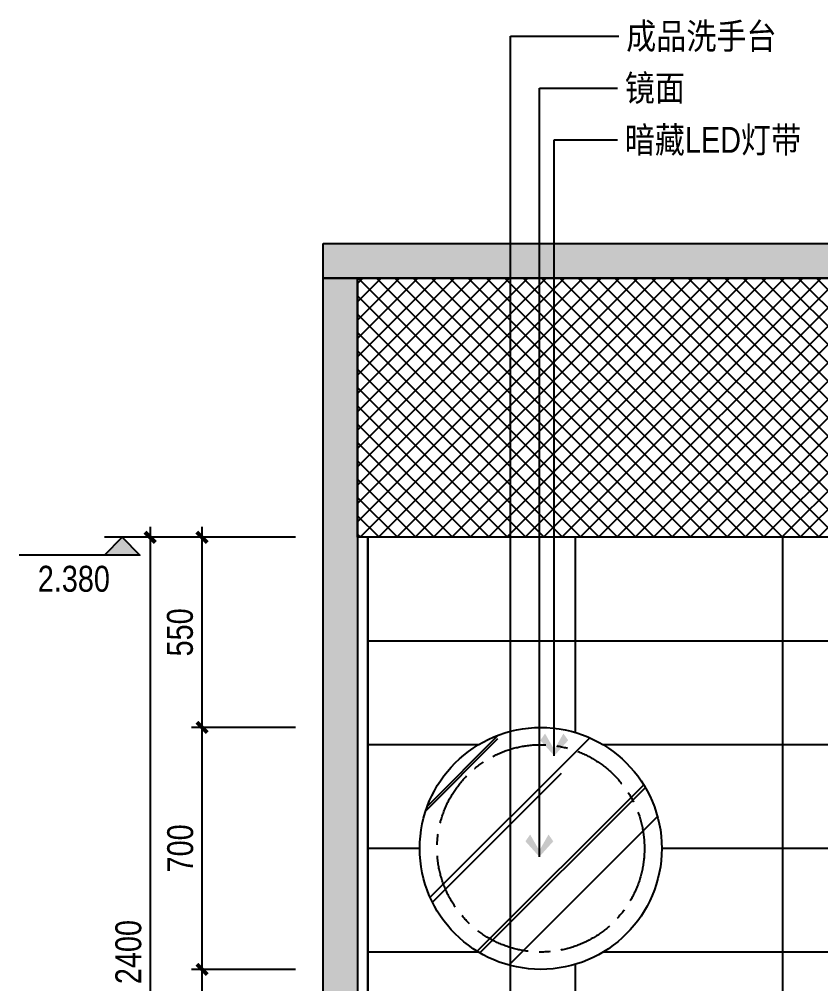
# Model space of a CAD drawing. Extents: x 468514 to 728049, y -74127 to 69080.
# Drawn here: x 611537 to 613856, y -36931 to -34140 of the extents above; entities that cross this region are included whole.
import ezdxf
from ezdxf.enums import TextEntityAlignment as Align

# ---------------------------------------------------------------- set-up
doc = ezdxf.new("R2010")
doc.units = 0
doc.header["$LTSCALE"] = 500
doc.header["$MEASUREMENT"] = 0
doc.linetypes.add('CENTER', pattern=[50.8, 31.75, -6.35, 6.35, -6.35])
doc.layers.get('Defpoints').update_dxf_attribs({"color": 229})
for name, color, linetype in [('E 立面填充', 250, 'Continuous'), ('E 立面墙体', 245, 'Continuous'), ('E 立面家具、洁具', 153, 'Continuous'), ('E 立面标注尺寸', 9, 'Continuous'), ('E 立面装饰完成线', 225, 'Continuous')]:
    doc.layers.add(name, color=color, linetype=linetype)
doc.styles.add('PDC DIM', font='PMingLiU-ExtB.ttf', dxfattribs={"width": 0.85})
doc.styles.add('Xref-标准套房C$0$黑体', font='simhei.ttf')
doc.dimstyles.new('PDC-A2', dxfattribs={"dimscale": 0, "dimtxt": 2.5, "dimasz": 1, "dimexe": 1, "dimexo": 1, "dimgap": 0.7, "dimtad": 1, "dimdec": 0, "dimtxsty": 'PDC DIM', "dimblk": 'ARCHTICK', "dimcen": 1, "dimdle": 1, "dimclrd": 8, "dimclre": 8, "dimclrt": 9, "dimadec": 0, "dimazin": 0, "dimtfac": 1, "dimtdec": 0, "dimtix": 1, "dimtmove": 2, "dimatfit": 3, "dimldrblk": 'PDC A2 T R', "dimfxl": 10, "dimfxlon": 1, "dimarcsym": 0})

# ---------------------------------------------------------------- blocks, each defined once
blk = doc.blocks.new('_ArchTick')
at = {"color": 0, "linetype": 'ByBlock', "const_width": 0.4}
blk.add_lwpolyline([(-0.5, -0.5), (0.5, 0.5)], dxfattribs=at)
blk = doc.blocks.new('*D1846')
at = {"layer": 'Defpoints', "color": 0, "transparency": 16777216}
for p in [(612065.7, -36889), (612365.7, -36889), (612365.7, -37189)]:
    blk.add_point(p, dxfattribs=at)
at = {"layer": 'E 立面标注尺寸', "color": 8, "lineweight": -2, "transparency": 16777216}
for p, q in [((612065.7, -37219), (612065.7, -36859)), ((612335.7, -36889), (612035.7, -36889)), ((612335.7, -37189), (612035.7, -37189))]:
    blk.add_line(p, q, dxfattribs=at)
at = {"layer": 'E 立面标注尺寸', "color": 8, "lineweight": -2, "transparency": 16777216, "xscale": 30.00000447440561, "yscale": 30.00000447440561, "zscale": 30.00000447440561}
for p, rotation in [((612065.7, -36889), 90), ((612065.7, -37189), 270)]:
    blk.add_blockref('_ArchTick', p, dxfattribs=dict(at, rotation=rotation))
at = {"layer": 'E 立面标注尺寸', "color": 9, "transparency": 16777216, "insert": (612002.9, -37039), "char_height": 75, "attachment_point": 5, "rotation": 90, "style": 'PDC DIM'}
blk.add_mtext('300', dxfattribs=at)
blk = doc.blocks.new('PDC A2 T R')
at = {"color": 0, "linetype": 'ByBlock'}
blk.add_line((0, 0), (-2, 0), dxfattribs=at)
for points in [[(-2.147, 0.886), (-1.491, 1.345), (-0.6, 0), (0, 0)], [(-2.147, -0.886), (-1.491, -1.345), (-0.6, 0), (0, 0)]]:
    blk.add_solid(points, dxfattribs=at)
blk = doc.blocks.new('*D1847')
at = {"layer": 'Defpoints', "color": 0, "transparency": 16777216}
for p in [(612065.7, -36189), (612365.7, -36189), (612365.7, -36889)]:
    blk.add_point(p, dxfattribs=at)
at = {"layer": 'E 立面标注尺寸', "color": 8, "lineweight": -2, "transparency": 16777216}
for p, q in [((612065.7, -36919), (612065.7, -36159)), ((612335.7, -36189), (612035.7, -36189)), ((612335.7, -36889), (612035.7, -36889))]:
    blk.add_line(p, q, dxfattribs=at)
at = {"layer": 'E 立面标注尺寸', "color": 8, "lineweight": -2, "transparency": 16777216, "xscale": 30.00000447440561, "yscale": 30.00000447440561, "zscale": 30.00000447440561}
for p, rotation in [((612065.7, -36189), 90), ((612065.7, -36889), 270)]:
    blk.add_blockref('_ArchTick', p, dxfattribs=dict(at, rotation=rotation))
at = {"layer": 'E 立面标注尺寸', "color": 9, "transparency": 16777216, "insert": (612002.9, -36539), "char_height": 75, "attachment_point": 5, "rotation": 90, "style": 'PDC DIM'}
blk.add_mtext('700', dxfattribs=at)
blk = doc.blocks.new('*D1848')
at = {"layer": 'Defpoints', "color": 0, "transparency": 16777216}
for p in [(612065.7, -35639), (612365.7, -35639), (612365.7, -36189)]:
    blk.add_point(p, dxfattribs=at)
at = {"layer": 'E 立面标注尺寸', "color": 8, "lineweight": -2, "transparency": 16777216}
for p, q in [((612065.7, -36219), (612065.7, -35609)), ((612335.7, -35639), (612035.7, -35639)), ((612335.7, -36189), (612035.7, -36189))]:
    blk.add_line(p, q, dxfattribs=at)
at = {"layer": 'E 立面标注尺寸', "color": 8, "lineweight": -2, "transparency": 16777216, "xscale": 30.00000447440561, "yscale": 30.00000447440561, "zscale": 30.00000447440561}
for p, rotation in [((612065.7, -35639), 90), ((612065.7, -36189), 270)]:
    blk.add_blockref('_ArchTick', p, dxfattribs=dict(at, rotation=rotation))
at = {"layer": 'E 立面标注尺寸', "color": 9, "transparency": 16777216, "insert": (612002.2, -35914), "char_height": 75, "attachment_point": 5, "rotation": 90, "style": 'PDC DIM'}
blk.add_mtext('550', dxfattribs=at)
blk = doc.blocks.new('*D1849')
at = {"layer": 'Defpoints', "color": 0, "transparency": 16777216}
for p in [(612365.7, -35639), (611915.7, -38039), (612365.7, -38039)]:
    blk.add_point(p, dxfattribs=at)
at = {"layer": 'E 立面标注尺寸', "color": 8, "lineweight": -2, "transparency": 16777216}
for p, q in [((611915.7, -35609), (611915.7, -38069)), ((612215.7, -35639), (611885.7, -35639)), ((612215.7, -38039), (611885.7, -38039))]:
    blk.add_line(p, q, dxfattribs=at)
at = {"layer": 'E 立面标注尺寸', "color": 8, "lineweight": -2, "transparency": 16777216, "xscale": 30.00000447440561, "yscale": 30.00000447440561, "zscale": 30.00000447440561}
for p, rotation in [((611915.7, -35639), 90), ((611915.7, -38039), 270)]:
    blk.add_blockref('_ArchTick', p, dxfattribs=dict(at, rotation=rotation))
at = {"layer": 'E 立面标注尺寸', "color": 9, "transparency": 16777216, "insert": (611852.9, -36839), "char_height": 75, "attachment_point": 5, "rotation": 90, "style": 'PDC DIM'}
blk.add_mtext('2400', dxfattribs=at)
blk = doc.blocks.new('A$C37DB5113')
blk.add_hatch(color=256).paths.add_polyline_path([(150, 75), (75, 0), (0, 75)])
for p, q in [((0, 75), (510, 75)), ((0, 75), (75, 0)), ((150, 75), (75, 0)), ((0, 0), (150, 0))]:
    blk.add_line(p, q)
blk.add_lwpolyline([(150, 75), (75, 0), (0, 75), (150, 75)])
at = {"style": 'Xref-标准套房C$0$黑体', "width": 0.8}
blk.add_attdef('%%P0.000', text='', height=105, dxfattribs=at).set_placement((510, 75), align=Align.BOTTOM_RIGHT)

msp = doc.modelspace()

# ---------------------------------------------------------------- hatches: boundary and pattern name
at = {"layer": 'E 立面填充'}
h = msp.add_hatch(dxfattribs=at)
h.set_pattern_fill('ANSI37', color=256, scale=300)
h.set_pattern_definition([(45, (-3507.087, 0), (-26.5165043, 26.5165043), []), (135, (-3507.087, 0), (-26.5165043, -26.5165043), [])])
h.paths.add_polyline_path([(612515.7, -34889), (615415.7, -34889), (615415.7, -35639), (612515.7, -35639)])
h = msp.add_hatch(dxfattribs=at)
h.set_pattern_fill('_USER', color=256, scale=300, pattern_type=0)
h.set_pattern_definition([(0, (612545.65, -38039), (0, 300), [])])
edge = h.paths.add_edge_path(flags=16)
edge.add_arc((613045.7, -36539), 350, 0, 360)
h.paths.add_polyline_path([(612545.7, -35639), (615385.7, -35639), (615385.7, -38039), (612545.7, -38039)])
h = msp.add_hatch(dxfattribs=at)
h.set_pattern_fill('_USER', color=256, scale=600, angle=90, pattern_type=0)
h.set_pattern_definition([(90, (612545.65, -38039), (-600, 4e-14), [])])
h.paths.add_polyline_path([(612545.7, -35639), (615385.7, -35639), (615385.7, -38039), (612545.7, -38039)])
edge = h.paths.add_edge_path(flags=16)
edge.add_arc((613045.7, -36539), 350, 0, 360)
at = {"layer": 'E 立面墙体'}
h = msp.add_hatch(color=250, dxfattribs=at)
h.dxf.hatch_style = 1
h.paths.add_polyline_path([(612415.7, -34789), (615615.7, -34789), (615615.7, -34889), (612415.7, -34889)])
h = msp.add_hatch(dxfattribs=at)
h.set_pattern_fill('钢筋混凝土', color=250, scale=10, pattern_type=2)
h.set_pattern_definition([(45, (118421.687, -39714), (-35.355339, 35.355339), []), (50, (118421.687, -39714), (71.726018, -6.2752135), [7.5, -82.5]), (355, (118421.69, -39714), (-13.875133, 75.219213), [6, -66]), (100.4514, (118427.664, -39714.52), (57.850938, 68.943954), [6.374019, -70.114211]), (46.1842, (118421.69, -39694), (106.724105, -16.551901), [11.25, -123.75]), (96.6356, (118430.58, -39695.38), (93.46627, 97.411787), [9.56103, -105.1713]), (351.1842, (118421.69, -39694), (93.466195, 97.41186), [9, -99]), (21, (118431.687, -39699), (59.690705, -40.261889), [7.5, -82.5]), (326, (118431.69, -39699), (24.331533, 72.515005), [6, -66]), (71.4514, (118436.66, -39702.355), (84.022263, 32.25305), [6.374019, -70.114211]), (37.5, (118421.687, -39714), (1.2159855, 33.2893854), [0.5, -65.2, 0.5, -67, 0.5, -66.25]), (7.5, (118421.687, -39714), (26.3069537, 39.4411712), [0.5, -38.2, 0.5, -63.7, 0.5, -25.25]), (327.5, (118399.387, -39714), (53.3822436, -2.2554872), [0.5, -25, 0.5, -78, 0.5, -103.5]), (317.5, (118389.387, -39714), (58.318617, 10.0104982), [0.5, -32.5, 0.5, -51.8, 0.5, -73.5])])
h.paths.add_polyline_path([(612515.7, -38089), (612415.7, -38089), (612415.7, -34889), (612515.7, -34889)])
at = {"layer": 'E 立面家具、洁具'}
h = msp.add_hatch(dxfattribs=at)
h.set_pattern_fill('AR-RROOF', color=250, scale=300, angle=45)
h.set_pattern_definition([(45, (-15304, -76680), (254.55844, 678.82251), [4500, -600, 1500, -300]), (45, (-15127.93, -76291.8), (-494.26764, 70.00357), [900, -99, 1800, -225]), (45, (-15378.25, -76393.62), (960.958116, 1245.21504), [2400, -420, 1200, -300])])
edge = h.paths.add_edge_path()
edge.add_arc((613045.7, -36539), 350, 0, 360)

# ---------------------------------------------------------------- linework, layer by layer
at = {"layer": 'E 立面墙体'}
for points in [[(612415.7, -34789), (615615.7, -34789), (615615.7, -34889), (612415.7, -34889)], [(612515.7, -38089), (612415.7, -38089), (612415.7, -34889), (612515.7, -34889)]]:
    msp.add_lwpolyline(points, close=True, dxfattribs=at)
at = {"layer": 'E 立面家具、洁具'}
msp.add_circle((613045.7, -36539), 350, dxfattribs=at)
at = {"layer": 'E 立面家具、洁具', "linetype": 'CENTER', "ltscale": 0.01}
msp.add_circle((613045.7, -36539), 300, dxfattribs=at)
at = {"layer": 'E 立面装饰完成线'}
msp.add_line((612545.7, -38039), (612545.7, -35639), dxfattribs=at)
msp.add_lwpolyline([(612515.7, -34889), (615415.7, -34889), (615415.7, -35639), (612515.7, -35639)], close=True, dxfattribs=at)

# ---------------------------------------------------------------- block references
at = {"layer": 'E 立面标注尺寸'}
ref = msp.add_blockref('A$C37DB5113', (611885.7, -35639), dxfattribs=dict(at, xscale=0.6836043956309368, yscale=0.6836043956309368, zscale=0.6836043956309368, rotation=180))
ref.add_attrib('%%P0.000', '2.380', dxfattribs={"layer": '0', "height": 75, "rotation": 0, "style": 'PDC DIM', "width": 0.85}).set_placement((611799.2, -35818.9), align=Align.BOTTOM_RIGHT)

# ---------------------------------------------------------------- texts
at = {"layer": 'E 立面标注尺寸', "color": 9, "char_height": 75, "attachment_point": 1, "style": 'PDC DIM'}
for s, insert in [('{\\fSimSun|b0|i0|c134|p2;成品洗手台}', (613293, -34151.5)), ('镜面', (613288.9, -34301.5)), ('暗藏LED灯带', (613288.9, -34451.5))]:
    msp.add_mtext(s, dxfattribs=dict(at, insert=insert))

# ---------------------------------------------------------------- dimensions: what is measured, and where the dimension line sits
at = {"layer": 'E 立面标注尺寸'}
for base, p1, p2, picture, middle in [((611915.7, -38039), (612365.7, -35639), (612365.7, -38039), '*D1849', (611852.9, -36839)), ((612065.7, -35639), (612365.7, -36189), (612365.7, -35639), '*D1848', (612002.2, -35914)), ((612065.7, -36189), (612365.7, -36889), (612365.7, -36189), '*D1847', (612002.9, -36539)), ((612065.7, -36889), (612365.7, -37189), (612365.7, -36889), '*D1846', (612002.9, -37039))]:
    dim = msp.add_linear_dim(base=base, p1=p1, p2=p2, angle=90, dimstyle='PDC-A2', override={"dimscale": 30.000004}, dxfattribs=at)
    dim.commit()
    dim.dimension.update_dxf_attribs({"geometry": picture, "text_midpoint": middle})

# ---------------------------------------------------------------- leaders
at = {"layer": 'E 立面标注尺寸', "annotation_type": 0, "has_hookline": 1, "hookline_direction": 0}
for points, text_width in [([(612957.8, -37282.2), (612957.8, -34189), (613272, -34189)], 441.6), ([(613041.6, -36563.3), (613041.6, -34339), (613267.9, -34339)], 174.5), ([(613084.7, -36271.1), (613084.7, -34489), (613267.9, -34489)], 525.9)]:
    msp.add_leader(points, dimstyle='PDC-A2', override={"dimscale": 30.000004, "dimtad": 0}, dxfattribs=dict(at, text_width=text_width))

doc.saveas('drawing.dxf')
